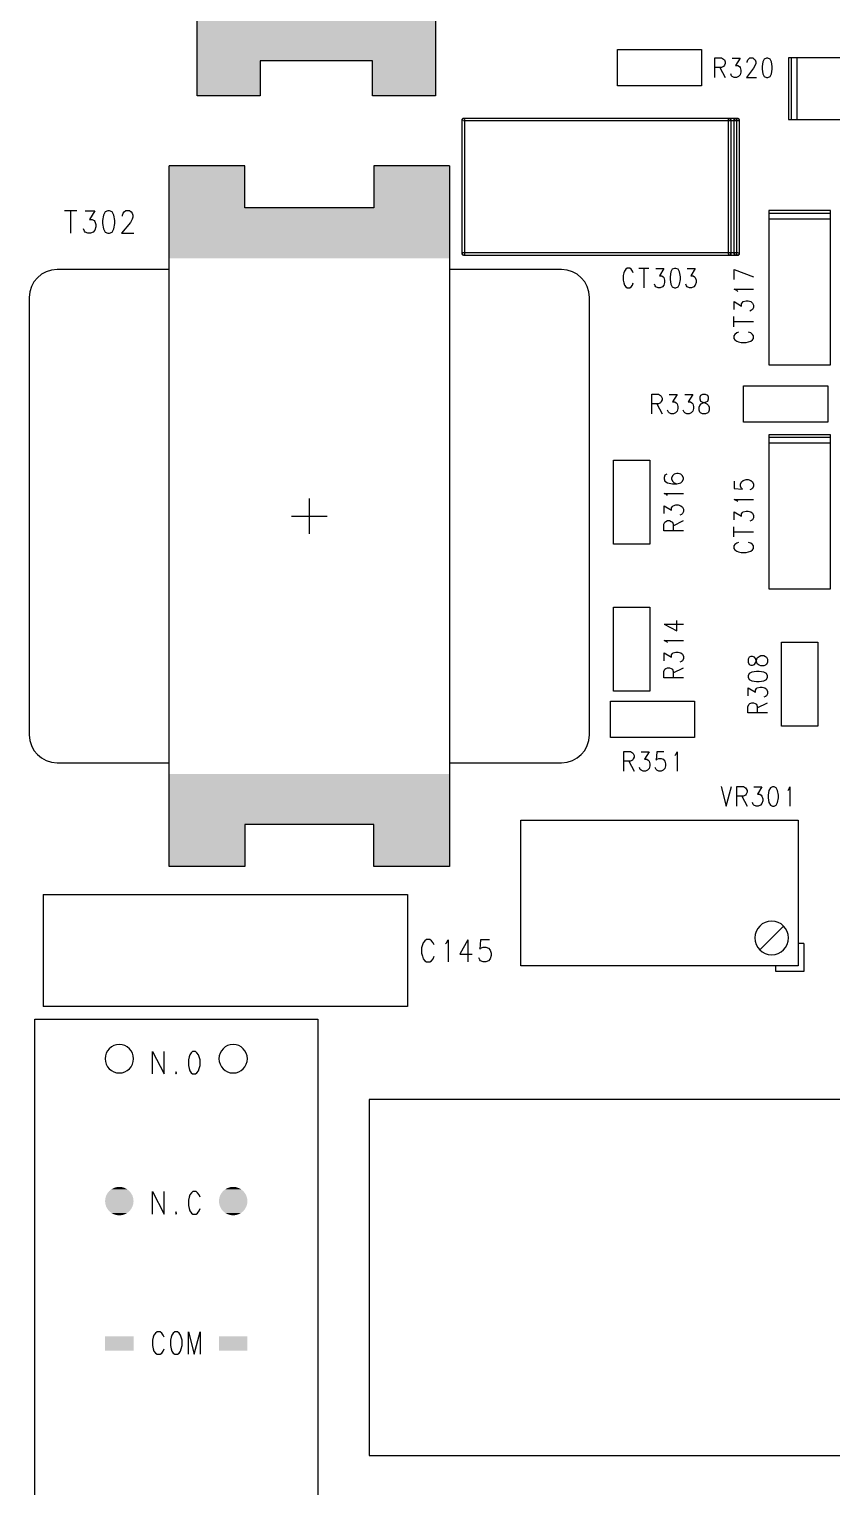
# Model space of a CAD drawing. Extents: x 295 to 953, y 10 to 290.
# Drawn here: x 760 to 807.3, y 107.5 to 193.3 of the extents above; entities that cross this region are included whole.
import ezdxf

# ---------------------------------------------------------------- set-up
doc = ezdxf.new("R2010")
doc.units = 0
doc.header["$LTSCALE"] = 5
doc.header["$MEASUREMENT"] = 0
doc.layers.add('13_C-SILK_GBR', color=7, linetype='CONTINUOUS')

msp = doc.modelspace()

# ---------------------------------------------------------------- linework, layer by layer
at = {"layer": '13_C-SILK_GBR'}
for p, q in [((769.89, 189.363), (769.89, 229.788)), ((783.915, 229.788), (783.915, 189.363)), ((773.603, 191.425), (773.603, 189.363)), ((780.203, 191.425), (773.603, 191.425)), ((780.203, 189.363), (780.203, 191.425)), ((794.64, 192.085), (799.59, 192.085)), ((794.64, 189.94), (794.64, 192.085)), ((799.59, 192.085), (799.59, 189.94)), ((800.379, 190.435), (800.379, 191.59)), ((800.379, 191.59), (800.763, 191.59)), ((800.763, 191.59), (800.889, 191.521)), ((800.889, 191.521), (800.932, 191.468)), ((800.932, 191.468), (800.979, 191.362)), ((801.387, 191.572), (801.856, 191.572)), ((801.856, 191.572), (801.596, 191.135)), ((802.268, 191.362), (802.311, 191.468)), ((802.311, 191.468), (802.352, 191.521)), ((802.352, 191.521), (802.436, 191.59)), ((802.436, 191.59), (802.611, 191.59)), ((802.611, 191.59), (802.695, 191.521)), ((802.695, 191.521), (802.737, 191.468)), ((802.737, 191.468), (802.78, 191.362)), ((803.276, 191.521), (803.192, 191.362)), ((803.41, 191.572), (803.276, 191.521)), ((803.492, 191.572), (803.41, 191.572)), ((803.619, 191.521), (803.492, 191.572)), ((803.704, 191.362), (803.619, 191.521)), ((804.87, 191.59), (804.705, 191.59)), ((804.705, 191.59), (804.705, 187.96)), ((805.2, 191.59), (804.87, 191.59)), ((804.87, 191.59), (804.87, 187.96)), ((805.2, 191.59), (805.2, 187.96)), ((813.78, 191.59), (805.2, 191.59)), ((800.763, 191.031), (800.379, 191.031)), ((800.672, 191.031), (800.979, 190.435)), ((800.889, 191.082), (800.763, 191.031)), ((800.932, 191.153), (800.889, 191.082)), ((800.979, 191.257), (800.932, 191.153)), ((800.979, 191.362), (800.979, 191.257)), ((801.344, 190.541), (801.303, 190.645)), ((801.387, 190.488), (801.344, 190.541)), ((801.596, 191.135), (801.728, 191.135)), ((801.728, 191.135), (801.813, 191.082)), ((801.856, 190.592), (801.771, 190.488)), ((801.813, 191.082), (801.856, 191.031)), ((801.856, 191.031), (801.903, 190.872)), ((801.903, 190.75), (801.856, 190.592)), ((801.903, 190.872), (801.903, 190.75)), ((802.652, 190.978), (802.227, 190.435)), ((802.268, 191.31), (802.268, 191.362)), ((802.737, 191.153), (802.652, 190.978)), ((802.78, 191.257), (802.737, 191.153)), ((802.78, 191.362), (802.78, 191.257)), ((803.192, 191.362), (803.151, 191.082)), ((803.151, 191.082), (803.151, 190.925)), ((803.151, 190.925), (803.192, 190.645)), ((803.192, 190.645), (803.276, 190.488)), ((803.619, 190.488), (803.704, 190.645)), ((803.751, 191.082), (803.704, 191.362)), ((803.704, 190.645), (803.751, 190.925)), ((803.751, 190.925), (803.751, 191.082)), ((799.59, 189.94), (794.64, 189.94)), ((801.512, 190.435), (801.387, 190.488)), ((801.644, 190.435), (801.512, 190.435)), ((801.771, 190.488), (801.644, 190.435)), ((802.227, 190.435), (802.827, 190.435)), ((803.276, 190.488), (803.41, 190.435)), ((803.41, 190.435), (803.492, 190.435)), ((803.492, 190.435), (803.619, 190.488)), ((773.603, 189.363), (769.89, 189.363)), ((783.915, 189.363), (780.203, 189.363)), ((785.499, 187.986), (785.539, 188.026)), ((785.539, 188.026), (785.499, 187.986)), ((785.499, 187.96), (785.499, 187.986)), ((785.499, 187.986), (785.499, 187.934)), ((785.499, 180.04), (785.499, 187.96)), ((785.539, 188.026), (785.591, 188.026)), ((785.565, 188.026), (785.539, 188.026)), ((801.24, 188.026), (785.565, 188.026)), ((785.591, 188.026), (785.631, 187.986)), ((785.631, 187.96), (785.631, 180.04)), ((801.214, 188.026), (801.174, 187.986)), ((801.174, 187.986), (801.214, 188.026)), ((801.174, 187.986), (801.174, 187.934)), ((801.174, 187.96), (801.174, 187.986)), ((801.174, 180.04), (801.174, 187.96)), ((801.24, 188.026), (801.214, 188.026)), ((801.214, 188.026), (801.266, 188.026)), ((801.57, 188.026), (801.24, 188.026)), ((801.306, 187.986), (801.266, 188.026)), ((801.266, 188.026), (801.306, 187.986)), ((801.306, 187.934), (801.306, 187.986)), ((801.306, 187.96), (801.306, 180.04)), ((801.544, 188.026), (801.504, 187.986)), ((801.504, 187.986), (801.544, 188.026)), ((801.504, 187.986), (801.504, 187.934)), ((801.504, 187.96), (801.504, 187.986)), ((801.504, 180.04), (801.504, 187.96)), ((801.57, 188.026), (801.544, 188.026)), ((801.544, 188.026), (801.596, 188.026)), ((801.735, 188.026), (801.57, 188.026)), ((801.596, 188.026), (801.636, 187.986)), ((801.636, 187.986), (801.596, 188.026)), ((801.636, 187.934), (801.636, 187.986)), ((801.636, 187.96), (801.636, 180.04)), ((801.669, 187.986), (801.709, 188.026)), ((801.669, 187.96), (801.669, 187.986)), ((801.669, 180.04), (801.669, 187.96)), ((801.709, 188.026), (801.761, 188.026)), ((801.801, 187.986), (801.761, 188.026)), ((801.761, 188.026), (801.801, 187.986)), ((801.801, 187.934), (801.801, 187.986)), ((801.801, 187.96), (801.801, 180.04)), ((804.705, 187.96), (804.87, 187.96)), ((804.87, 187.96), (805.2, 187.96)), ((805.2, 187.96), (813.78, 187.96)), ((785.499, 187.934), (785.539, 187.894)), ((785.565, 187.894), (801.24, 187.894)), ((801.174, 187.934), (801.214, 187.894)), ((801.24, 187.894), (801.57, 187.894)), ((801.24, 187.894), (801.266, 187.894)), ((801.266, 187.894), (801.306, 187.934)), ((801.504, 187.934), (801.544, 187.894)), ((801.57, 187.894), (801.735, 187.894)), ((801.57, 187.894), (801.596, 187.894)), ((801.596, 187.894), (801.636, 187.934)), ((801.735, 187.894), (801.761, 187.894)), ((801.761, 187.894), (801.801, 187.934)), ((768.24, 143.988), (768.24, 185.238)), ((772.695, 185.238), (768.24, 185.238)), ((772.695, 182.763), (772.695, 185.238)), ((784.74, 185.238), (780.285, 185.238)), ((780.285, 185.238), (780.285, 182.763)), ((784.74, 185.238), (784.74, 143.988)), ((762.067, 182.598), (762.797, 182.598)), ((762.432, 182.598), (762.432, 181.278)), ((763.292, 182.578), (763.861, 182.578)), ((763.861, 182.578), (763.547, 182.078)), ((763.547, 182.078), (763.708, 182.078)), ((763.708, 182.078), (763.81, 182.017)), ((763.81, 182.017), (763.861, 181.957)), ((763.861, 181.957), (763.919, 181.777)), ((764.363, 182.337), (764.311, 182.017)), ((764.311, 182.017), (764.311, 181.837)), ((764.465, 182.518), (764.363, 182.337)), ((764.625, 182.578), (764.465, 182.518)), ((764.727, 182.578), (764.625, 182.578)), ((764.881, 182.518), (764.727, 182.578)), ((764.983, 182.337), (764.881, 182.518)), ((765.041, 182.017), (764.983, 182.337)), ((765.041, 181.837), (765.041, 182.017)), ((765.485, 182.337), (765.536, 182.457)), ((765.485, 182.277), (765.485, 182.337)), ((765.536, 182.457), (765.587, 182.518)), ((765.587, 182.518), (765.689, 182.598)), ((765.689, 182.598), (765.9, 182.598)), ((765.9, 182.598), (766.003, 182.518)), ((766.054, 182.098), (765.952, 181.898)), ((766.003, 182.518), (766.054, 182.457)), ((766.054, 182.457), (766.105, 182.337)), ((766.105, 182.218), (766.054, 182.098)), ((766.105, 182.337), (766.105, 182.218)), ((780.285, 182.763), (772.695, 182.763)), ((807.18, 182.598), (803.55, 182.598)), ((803.55, 182.598), (803.55, 182.433)), ((807.18, 182.433), (803.55, 182.433)), ((803.55, 182.433), (803.55, 182.103)), ((807.18, 182.103), (803.55, 182.103)), ((803.55, 182.103), (803.55, 173.523)), ((807.18, 182.433), (807.18, 182.598)), ((807.18, 182.103), (807.18, 182.433)), ((807.18, 173.523), (807.18, 182.103)), ((763.241, 181.398), (763.189, 181.517)), ((763.292, 181.337), (763.241, 181.398)), ((763.445, 181.278), (763.292, 181.337)), ((763.605, 181.278), (763.445, 181.278)), ((763.759, 181.337), (763.605, 181.278)), ((763.861, 181.457), (763.759, 181.337)), ((763.919, 181.637), (763.861, 181.457)), ((763.919, 181.777), (763.919, 181.637)), ((764.311, 181.837), (764.363, 181.517)), ((764.363, 181.517), (764.465, 181.337)), ((764.465, 181.337), (764.625, 181.278)), ((764.625, 181.278), (764.727, 181.278)), ((764.727, 181.278), (764.881, 181.337)), ((764.881, 181.337), (764.983, 181.517)), ((764.983, 181.517), (765.041, 181.837)), ((765.952, 181.898), (765.433, 181.278)), ((765.433, 181.278), (766.163, 181.278)), ((785.539, 180.106), (785.499, 180.066)), ((785.499, 180.066), (785.499, 180.014)), ((785.499, 180.014), (785.539, 179.974)), ((785.539, 179.974), (785.499, 180.014)), ((785.565, 180.106), (785.539, 180.106)), ((785.591, 179.974), (785.539, 179.974)), ((801.24, 180.106), (785.565, 180.106)), ((785.565, 179.974), (801.24, 179.974)), ((785.631, 180.014), (785.591, 179.974)), ((785.631, 180.04), (785.631, 180.014)), ((801.214, 180.106), (801.174, 180.066)), ((801.174, 180.066), (801.174, 180.014)), ((801.174, 180.014), (801.214, 179.974)), ((801.214, 179.974), (801.174, 180.014)), ((801.24, 180.106), (801.214, 180.106)), ((801.266, 179.974), (801.214, 179.974)), ((801.57, 180.106), (801.24, 180.106)), ((801.24, 179.974), (801.57, 179.974)), ((801.24, 179.974), (801.266, 179.974)), ((801.306, 180.066), (801.266, 180.106)), ((801.266, 179.974), (801.306, 180.014)), ((801.306, 180.014), (801.266, 179.974)), ((801.306, 180.014), (801.306, 180.066)), ((801.306, 180.04), (801.306, 180.014)), ((801.544, 180.106), (801.504, 180.066)), ((801.504, 180.066), (801.504, 180.014)), ((801.504, 180.014), (801.544, 179.974)), ((801.544, 179.974), (801.504, 180.014)), ((801.57, 180.106), (801.544, 180.106)), ((801.596, 179.974), (801.544, 179.974)), ((801.735, 180.106), (801.57, 180.106)), ((801.57, 179.974), (801.735, 179.974)), ((801.57, 179.974), (801.596, 179.974)), ((801.636, 180.066), (801.596, 180.106)), ((801.596, 179.974), (801.636, 180.014)), ((801.636, 180.014), (801.596, 179.974)), ((801.636, 180.014), (801.636, 180.066)), ((801.636, 180.04), (801.636, 180.014)), ((801.709, 179.974), (801.669, 180.014)), ((801.761, 179.974), (801.709, 179.974)), ((801.735, 179.974), (801.761, 179.974)), ((801.801, 180.066), (801.761, 180.106)), ((801.801, 180.014), (801.761, 179.974)), ((801.761, 179.974), (801.801, 180.014)), ((801.801, 180.014), (801.801, 180.066)), ((801.801, 180.04), (801.801, 180.014)), ((768.24, 179.133), (761.64, 179.133)), ((791.34, 179.133), (784.74, 179.133)), ((795.003, 178.935), (794.967, 178.778)), ((794.967, 178.778), (794.967, 178.497)), ((794.967, 178.497), (795.003, 178.341)), ((795.044, 179.04), (795.003, 178.935)), ((795.124, 179.146), (795.044, 179.04)), ((795.201, 179.215), (795.124, 179.146)), ((795.363, 179.215), (795.201, 179.215)), ((795.442, 179.146), (795.363, 179.215)), ((795.526, 179.04), (795.442, 179.146)), ((795.567, 178.935), (795.526, 179.04)), ((795.891, 179.215), (796.491, 179.215)), ((796.191, 179.215), (796.191, 178.06)), ((796.899, 179.197), (797.368, 179.197)), ((797.368, 179.197), (797.108, 178.76)), ((797.108, 178.76), (797.24, 178.76)), ((797.24, 178.76), (797.325, 178.707)), ((797.325, 178.707), (797.368, 178.656)), ((797.368, 178.656), (797.415, 178.497)), ((797.415, 178.497), (797.415, 178.375)), ((797.78, 178.987), (797.739, 178.707)), ((797.739, 178.707), (797.739, 178.55)), ((797.739, 178.55), (797.78, 178.27)), ((797.864, 179.146), (797.78, 178.987)), ((797.998, 179.197), (797.864, 179.146)), ((798.08, 179.197), (797.998, 179.197)), ((798.207, 179.146), (798.08, 179.197)), ((798.292, 178.987), (798.207, 179.146)), ((798.339, 178.707), (798.292, 178.987)), ((798.292, 178.27), (798.339, 178.55)), ((798.339, 178.55), (798.339, 178.707)), ((798.747, 179.197), (799.216, 179.197)), ((799.216, 179.197), (798.956, 178.76)), ((798.956, 178.76), (799.088, 178.76)), ((799.088, 178.76), (799.173, 178.707)), ((799.173, 178.707), (799.216, 178.656)), ((799.216, 178.656), (799.263, 178.497)), ((799.263, 178.497), (799.263, 178.375)), ((801.506, 178.535), (801.506, 179.136)), ((801.506, 179.136), (802.643, 178.704)), ((795.003, 178.341), (795.044, 178.217)), ((795.044, 178.217), (795.124, 178.113)), ((795.124, 178.113), (795.201, 178.06)), ((795.201, 178.06), (795.363, 178.06)), ((795.363, 178.06), (795.442, 178.113)), ((795.442, 178.113), (795.526, 178.217)), ((795.526, 178.217), (795.567, 178.341)), ((796.856, 178.166), (796.815, 178.27)), ((796.899, 178.113), (796.856, 178.166)), ((797.024, 178.06), (796.899, 178.113)), ((797.156, 178.06), (797.024, 178.06)), ((797.283, 178.113), (797.156, 178.06)), ((797.368, 178.217), (797.283, 178.113)), ((797.415, 178.375), (797.368, 178.217)), ((797.78, 178.27), (797.864, 178.113)), ((797.864, 178.113), (797.998, 178.06)), ((797.998, 178.06), (798.08, 178.06)), ((798.08, 178.06), (798.207, 178.113)), ((798.207, 178.113), (798.292, 178.27)), ((798.704, 178.166), (798.663, 178.27)), ((798.747, 178.113), (798.704, 178.166)), ((798.872, 178.06), (798.747, 178.113)), ((799.004, 178.06), (798.872, 178.06)), ((799.131, 178.113), (799.004, 178.06)), ((799.216, 178.217), (799.131, 178.113)), ((799.263, 178.375), (799.216, 178.217)), ((801.662, 177.893), (801.506, 177.966)), ((801.506, 177.966), (802.643, 177.966)), ((801.715, 177.846), (801.662, 177.893)), ((759.99, 177.483), (759.99, 151.742)), ((792.99, 151.742), (792.99, 177.483)), ((801.506, 176.771), (801.506, 177.24)), ((801.506, 177.24), (801.943, 176.981)), ((801.943, 177.113), (801.996, 177.197)), ((801.943, 176.981), (801.943, 177.113)), ((801.996, 177.197), (802.047, 177.24)), ((802.047, 177.24), (802.205, 177.288)), ((802.205, 177.288), (802.327, 177.288)), ((802.327, 177.288), (802.486, 177.24)), ((802.486, 177.24), (802.59, 177.156)), ((802.59, 177.156), (802.643, 177.029)), ((802.643, 176.897), (802.59, 176.771)), ((802.643, 177.029), (802.643, 176.897)), ((801.488, 175.763), (801.488, 176.364)), ((801.488, 176.064), (802.643, 176.064)), ((802.537, 176.728), (802.433, 176.687)), ((802.59, 176.771), (802.537, 176.728)), ((801.557, 175.314), (801.488, 175.235)), ((801.488, 175.235), (801.488, 175.074)), ((801.488, 175.074), (801.557, 174.996)), ((801.662, 175.399), (801.557, 175.314)), ((801.768, 175.44), (801.662, 175.399)), ((802.486, 175.399), (802.362, 175.44)), ((802.59, 175.314), (802.486, 175.399)), ((802.643, 175.235), (802.59, 175.314)), ((802.59, 174.996), (802.643, 175.074)), ((802.643, 175.074), (802.643, 175.235)), ((801.557, 174.996), (801.662, 174.917)), ((801.662, 174.917), (801.768, 174.876)), ((801.768, 174.876), (801.925, 174.839)), ((801.925, 174.839), (802.205, 174.839)), ((802.205, 174.839), (802.362, 174.876)), ((802.362, 174.876), (802.486, 174.917)), ((802.486, 174.917), (802.59, 174.996)), ((803.55, 173.523), (807.18, 173.523)), ((796.666, 170.635), (796.666, 171.79)), ((796.666, 171.79), (797.051, 171.79)), ((797.051, 171.79), (797.176, 171.721)), ((797.176, 171.721), (797.219, 171.668)), ((797.219, 171.668), (797.267, 171.562)), ((797.674, 171.772), (798.143, 171.772)), ((798.143, 171.772), (797.884, 171.335)), ((798.598, 171.772), (799.067, 171.772)), ((799.067, 171.772), (798.808, 171.335)), ((799.522, 171.721), (799.48, 171.615)), ((799.648, 171.772), (799.522, 171.721)), ((799.823, 171.772), (799.648, 171.772)), ((799.948, 171.721), (799.823, 171.772)), ((799.991, 171.615), (799.948, 171.721)), ((802.065, 170.14), (802.065, 172.285)), ((802.065, 172.285), (807.015, 172.285)), ((807.015, 172.285), (807.015, 170.14)), ((797.051, 171.231), (796.666, 171.231)), ((796.96, 171.231), (797.267, 170.635)), ((797.176, 171.282), (797.051, 171.231)), ((797.219, 171.353), (797.176, 171.282)), ((797.267, 171.457), (797.219, 171.353)), ((797.267, 171.562), (797.267, 171.457)), ((797.632, 170.741), (797.59, 170.845)), ((797.884, 171.335), (798.016, 171.335)), ((798.016, 171.335), (798.1, 171.282)), ((798.143, 170.792), (798.059, 170.688)), ((798.1, 171.282), (798.143, 171.231)), ((798.143, 171.231), (798.191, 171.072)), ((798.191, 170.95), (798.143, 170.792)), ((798.191, 171.072), (798.191, 170.95)), ((798.556, 170.741), (798.514, 170.845)), ((798.808, 171.335), (798.94, 171.335)), ((798.94, 171.335), (799.024, 171.282)), ((799.067, 170.792), (798.983, 170.688)), ((799.024, 171.282), (799.067, 171.231)), ((799.067, 171.231), (799.115, 171.072)), ((799.115, 170.95), (799.067, 170.792)), ((799.115, 171.072), (799.115, 170.95)), ((799.438, 171.019), (799.48, 171.125)), ((799.438, 170.845), (799.438, 171.019)), ((799.48, 170.741), (799.438, 170.845)), ((799.48, 171.615), (799.48, 171.51)), ((799.48, 171.51), (799.522, 171.387)), ((799.48, 171.125), (799.564, 171.231)), ((799.522, 171.387), (799.607, 171.335)), ((799.564, 171.231), (799.691, 171.282)), ((799.607, 171.335), (799.78, 171.282)), ((799.691, 171.282), (799.864, 171.335)), ((799.78, 171.282), (799.907, 171.231)), ((799.864, 171.335), (799.948, 171.387)), ((799.907, 171.231), (799.991, 171.125)), ((799.948, 171.387), (799.991, 171.51)), ((799.991, 171.51), (799.991, 171.615)), ((799.991, 171.125), (800.039, 171.019)), ((800.039, 170.845), (799.991, 170.741)), ((800.039, 171.019), (800.039, 170.845)), ((797.674, 170.688), (797.632, 170.741)), ((797.8, 170.635), (797.674, 170.688)), ((797.932, 170.635), (797.8, 170.635)), ((798.059, 170.688), (797.932, 170.635)), ((798.598, 170.688), (798.556, 170.741)), ((798.724, 170.635), (798.598, 170.688)), ((798.856, 170.635), (798.724, 170.635)), ((798.983, 170.688), (798.856, 170.635)), ((799.522, 170.688), (799.48, 170.741)), ((799.648, 170.635), (799.522, 170.688)), ((799.823, 170.635), (799.648, 170.635)), ((799.948, 170.688), (799.823, 170.635)), ((799.991, 170.741), (799.948, 170.688)), ((807.015, 170.14), (802.065, 170.14)), ((807.18, 169.398), (803.55, 169.398)), ((803.55, 169.398), (803.55, 169.233)), ((807.18, 169.233), (803.55, 169.233)), ((803.55, 169.233), (803.55, 168.903)), ((807.18, 169.233), (807.18, 169.398)), ((807.18, 168.903), (807.18, 169.233)), ((807.18, 168.903), (803.55, 168.903)), ((803.55, 168.903), (803.55, 160.323)), ((807.18, 160.323), (807.18, 168.903)), ((794.393, 162.963), (794.393, 167.913)), ((794.393, 167.913), (796.538, 167.913)), ((796.538, 167.913), (796.538, 162.963)), ((797.432, 167.028), (797.381, 166.89)), ((797.381, 166.89), (797.381, 166.799)), ((797.381, 166.799), (797.432, 166.662)), ((797.537, 167.076), (797.432, 167.028)), ((797.432, 166.662), (797.59, 166.564)), ((797.59, 166.564), (797.871, 166.523)), ((797.871, 166.98), (797.818, 166.842)), ((797.818, 166.842), (797.818, 166.799)), ((797.818, 166.799), (797.871, 166.662)), ((797.975, 167.076), (797.871, 166.98)), ((797.871, 166.662), (797.975, 166.564)), ((797.871, 166.523), (798.133, 166.523)), ((798.133, 167.124), (797.975, 167.076)), ((797.975, 166.564), (798.133, 166.523)), ((798.202, 167.124), (798.133, 167.124)), ((798.133, 166.523), (798.361, 166.564)), ((798.361, 167.076), (798.202, 167.124)), ((798.465, 166.98), (798.361, 167.076)), ((798.361, 166.564), (798.465, 166.662)), ((798.518, 166.842), (798.465, 166.98)), ((798.465, 166.662), (798.518, 166.799)), ((798.518, 166.799), (798.518, 166.842)), ((801.506, 166.67), (801.506, 166.244)), ((801.89, 166.497), (801.943, 166.629)), ((801.89, 166.37), (801.89, 166.497)), ((801.943, 166.629), (802.047, 166.713)), ((802.047, 166.713), (802.205, 166.761)), ((802.205, 166.761), (802.327, 166.761)), ((802.327, 166.761), (802.486, 166.713)), ((802.486, 166.713), (802.59, 166.629)), ((802.59, 166.629), (802.643, 166.497)), ((802.643, 166.497), (802.643, 166.37)), ((776.49, 165.66), (776.49, 163.565)), ((797.537, 165.881), (797.381, 165.954)), ((797.381, 165.954), (798.518, 165.954)), ((797.59, 165.834), (797.537, 165.881)), ((801.506, 166.244), (801.996, 166.201)), ((801.943, 166.244), (801.89, 166.37)), ((801.996, 166.201), (801.943, 166.244)), ((802.537, 166.201), (802.433, 166.16)), ((802.59, 166.244), (802.537, 166.201)), ((802.643, 166.37), (802.59, 166.244)), ((797.381, 164.759), (797.381, 165.228)), ((797.381, 165.228), (797.818, 164.969)), ((797.818, 165.101), (797.871, 165.185)), ((797.818, 164.969), (797.818, 165.101)), ((797.871, 165.185), (797.922, 165.228)), ((797.922, 165.228), (798.08, 165.276)), ((798.08, 165.276), (798.202, 165.276)), ((798.202, 165.276), (798.361, 165.228)), ((798.361, 165.228), (798.465, 165.144)), ((798.465, 165.144), (798.518, 165.017)), ((798.518, 164.885), (798.465, 164.759)), ((798.518, 165.017), (798.518, 164.885)), ((801.662, 165.518), (801.506, 165.591)), ((801.506, 165.591), (802.643, 165.591)), ((801.506, 164.396), (801.506, 164.865)), ((801.506, 164.865), (801.943, 164.606)), ((801.715, 165.471), (801.662, 165.518)), ((801.943, 164.738), (801.996, 164.822)), ((801.996, 164.822), (802.047, 164.865)), ((802.047, 164.865), (802.205, 164.913)), ((802.205, 164.913), (802.327, 164.913)), ((802.327, 164.913), (802.486, 164.865)), ((802.486, 164.865), (802.59, 164.781)), ((802.59, 164.781), (802.643, 164.654)), ((775.442, 164.613), (777.538, 164.613)), ((797.363, 164.136), (797.432, 164.261)), ((797.363, 163.751), (797.363, 164.136)), ((797.432, 164.261), (797.485, 164.304)), ((797.485, 164.304), (797.59, 164.352)), ((797.59, 164.352), (797.696, 164.352)), ((797.696, 164.352), (797.8, 164.304)), ((797.8, 164.304), (797.871, 164.261)), ((797.871, 164.261), (797.922, 164.136)), ((797.922, 164.045), (798.518, 164.352)), ((797.922, 164.136), (797.922, 163.751)), ((798.412, 164.716), (798.308, 164.675)), ((798.465, 164.759), (798.412, 164.716)), ((801.488, 163.388), (801.488, 163.989)), ((801.943, 164.606), (801.943, 164.738)), ((802.537, 164.353), (802.433, 164.312)), ((802.59, 164.396), (802.537, 164.353)), ((802.643, 164.522), (802.59, 164.396)), ((802.643, 164.654), (802.643, 164.522)), ((798.518, 163.751), (797.363, 163.751)), ((801.488, 163.689), (802.643, 163.689)), ((801.768, 163.065), (801.662, 163.024)), ((802.486, 163.024), (802.362, 163.065)), ((796.538, 162.963), (794.393, 162.963)), ((801.557, 162.939), (801.488, 162.86)), ((801.488, 162.86), (801.488, 162.699)), ((801.488, 162.699), (801.557, 162.621)), ((801.662, 163.024), (801.557, 162.939)), ((801.557, 162.621), (801.662, 162.542)), ((801.662, 162.542), (801.768, 162.501)), ((801.768, 162.501), (801.925, 162.464)), ((801.925, 162.464), (802.205, 162.464)), ((802.205, 162.464), (802.362, 162.501)), ((802.362, 162.501), (802.486, 162.542)), ((802.59, 162.939), (802.486, 163.024)), ((802.486, 162.542), (802.59, 162.621)), ((802.643, 162.86), (802.59, 162.939)), ((802.59, 162.621), (802.643, 162.699)), ((802.643, 162.699), (802.643, 162.86)), ((803.55, 160.323), (807.18, 160.323)), ((794.393, 154.3), (794.393, 159.25)), ((794.393, 159.25), (796.538, 159.25)), ((796.538, 159.25), (796.538, 154.3)), ((797.381, 158.257), (798.133, 157.861)), ((797.381, 158.257), (798.518, 158.257)), ((798.133, 157.861), (798.133, 158.461)), ((797.537, 157.219), (797.381, 157.291)), ((797.381, 157.291), (798.518, 157.291)), ((797.59, 157.171), (797.537, 157.219)), ((804.293, 152.238), (804.293, 157.188)), ((804.293, 157.188), (806.438, 157.188)), ((806.438, 157.188), (806.438, 152.238)), ((797.381, 156.097), (797.381, 156.565)), ((797.381, 156.565), (797.818, 156.306)), ((797.818, 156.438), (797.871, 156.523)), ((797.818, 156.306), (797.818, 156.438)), ((797.871, 156.523), (797.922, 156.565)), ((797.922, 156.565), (798.08, 156.613)), ((798.08, 156.613), (798.202, 156.613)), ((798.202, 156.613), (798.361, 156.565)), ((798.361, 156.565), (798.465, 156.481)), ((798.465, 156.481), (798.518, 156.354)), ((798.518, 156.222), (798.465, 156.097)), ((798.518, 156.354), (798.518, 156.222)), ((802.382, 156.308), (802.331, 156.183)), ((802.487, 156.351), (802.382, 156.308)), ((802.593, 156.351), (802.487, 156.351)), ((802.715, 156.308), (802.593, 156.351)), ((802.768, 156.224), (802.715, 156.308)), ((802.821, 156.051), (802.768, 156.224)), ((802.821, 156.14), (802.872, 156.267)), ((802.872, 156.267), (802.978, 156.351)), ((802.978, 156.351), (803.083, 156.399)), ((803.083, 156.399), (803.258, 156.399)), ((803.258, 156.399), (803.362, 156.351)), ((803.362, 156.351), (803.415, 156.308)), ((803.415, 156.308), (803.468, 156.183)), ((797.363, 155.473), (797.432, 155.599)), ((797.363, 155.089), (797.363, 155.473)), ((797.432, 155.599), (797.485, 155.641)), ((797.485, 155.641), (797.59, 155.689)), ((797.59, 155.689), (797.696, 155.689)), ((797.696, 155.689), (797.8, 155.641)), ((797.8, 155.641), (797.871, 155.599)), ((797.871, 155.599), (797.922, 155.473)), ((797.922, 155.382), (798.518, 155.689)), ((797.922, 155.473), (797.922, 155.089)), ((798.412, 156.054), (798.308, 156.013)), ((798.465, 156.097), (798.412, 156.054)), ((802.331, 156.183), (802.331, 156.008)), ((802.331, 156.008), (802.382, 155.882)), ((802.382, 155.343), (802.331, 155.216)), ((802.382, 155.882), (802.487, 155.839)), ((802.54, 155.427), (802.382, 155.343)), ((802.487, 155.839), (802.593, 155.839)), ((802.821, 155.475), (802.54, 155.427)), ((802.593, 155.839), (802.715, 155.882)), ((802.715, 155.882), (802.768, 155.967)), ((802.768, 155.967), (802.821, 156.14)), ((802.872, 155.924), (802.821, 156.051)), ((802.978, 155.475), (802.821, 155.475)), ((802.978, 155.839), (802.872, 155.924)), ((803.083, 155.798), (802.978, 155.839)), ((803.258, 155.427), (802.978, 155.475)), ((803.258, 155.798), (803.083, 155.798)), ((803.362, 155.839), (803.258, 155.798)), ((803.415, 155.343), (803.258, 155.427)), ((803.415, 155.882), (803.362, 155.839)), ((803.468, 156.008), (803.415, 155.882)), ((803.468, 155.216), (803.415, 155.343)), ((803.468, 156.183), (803.468, 156.008)), ((798.518, 155.089), (797.363, 155.089)), ((802.331, 155.216), (802.331, 155.133)), ((802.331, 155.133), (802.382, 155)), ((802.331, 154.034), (802.331, 154.503)), ((802.331, 154.503), (802.768, 154.244)), ((802.382, 155), (802.54, 154.915)), ((802.54, 154.915), (802.821, 154.874)), ((802.821, 154.874), (802.978, 154.874)), ((802.821, 154.46), (802.872, 154.503)), ((802.872, 154.503), (803.03, 154.551)), ((802.978, 154.874), (803.258, 154.915)), ((803.03, 154.551), (803.152, 154.551)), ((803.152, 154.551), (803.311, 154.503)), ((803.258, 154.915), (803.415, 155)), ((803.311, 154.503), (803.415, 154.419)), ((803.415, 155), (803.468, 155.133)), ((803.468, 155.133), (803.468, 155.216)), ((794.228, 153.723), (799.178, 153.723)), ((794.228, 151.578), (794.228, 153.723)), ((796.538, 154.3), (794.393, 154.3)), ((799.178, 153.723), (799.178, 151.578)), ((802.435, 153.579), (802.54, 153.627)), ((802.54, 153.627), (802.646, 153.627)), ((802.646, 153.627), (802.75, 153.579)), ((802.768, 154.376), (802.821, 154.46)), ((802.768, 154.244), (802.768, 154.376)), ((802.872, 153.32), (803.468, 153.627)), ((803.362, 153.991), (803.258, 153.95)), ((803.415, 154.034), (803.362, 153.991)), ((803.415, 154.419), (803.468, 154.292)), ((803.468, 154.16), (803.415, 154.034)), ((803.468, 154.292), (803.468, 154.16)), ((802.313, 153.411), (802.382, 153.536)), ((802.313, 153.026), (802.313, 153.411)), ((803.468, 153.026), (802.313, 153.026)), ((802.382, 153.536), (802.435, 153.579)), ((802.75, 153.579), (802.821, 153.536)), ((802.821, 153.536), (802.872, 153.411)), ((802.872, 153.411), (802.872, 153.026)), ((806.438, 152.238), (804.293, 152.238)), ((799.178, 151.578), (794.228, 151.578)), ((795.016, 149.598), (795.016, 150.753)), ((795.016, 150.753), (795.401, 150.753)), ((795.401, 150.193), (795.016, 150.193)), ((795.31, 150.193), (795.617, 149.598)), ((795.401, 150.753), (795.526, 150.683)), ((795.526, 150.244), (795.401, 150.193)), ((795.526, 150.683), (795.569, 150.63)), ((795.569, 150.315), (795.526, 150.244)), ((795.569, 150.63), (795.617, 150.525)), ((795.617, 150.419), (795.569, 150.315)), ((795.617, 150.525), (795.617, 150.419)), ((796.024, 150.734), (796.493, 150.734)), ((796.493, 150.734), (796.234, 150.297)), ((796.234, 150.297), (796.366, 150.297)), ((796.366, 150.297), (796.45, 150.244)), ((796.45, 150.244), (796.493, 150.193)), ((796.493, 150.193), (796.541, 150.035)), ((796.948, 150.734), (796.906, 150.244)), ((796.906, 150.244), (796.948, 150.297)), ((797.374, 150.734), (796.948, 150.734)), ((796.948, 150.297), (797.074, 150.35)), ((797.074, 150.35), (797.201, 150.35)), ((797.201, 150.35), (797.333, 150.297)), ((797.333, 150.297), (797.417, 150.193)), ((797.417, 150.193), (797.465, 150.035)), ((798.023, 150.525), (798.07, 150.578)), ((798.07, 150.578), (798.143, 150.734)), ((798.143, 150.734), (798.143, 149.598)), ((761.64, 150.093), (768.24, 150.093)), ((784.74, 150.093), (791.34, 150.093)), ((795.982, 149.703), (795.94, 149.807)), ((796.024, 149.65), (795.982, 149.703)), ((796.15, 149.598), (796.024, 149.65)), ((796.282, 149.598), (796.15, 149.598)), ((796.409, 149.65), (796.282, 149.598)), ((796.493, 149.754), (796.409, 149.65)), ((796.541, 149.913), (796.493, 149.754)), ((796.541, 150.035), (796.541, 149.913)), ((796.906, 149.703), (796.864, 149.807)), ((796.948, 149.65), (796.906, 149.703)), ((797.074, 149.598), (796.948, 149.65)), ((797.201, 149.598), (797.074, 149.598)), ((797.333, 149.65), (797.201, 149.598)), ((797.417, 149.754), (797.333, 149.65)), ((797.465, 149.913), (797.417, 149.754)), ((797.465, 150.035), (797.465, 149.913)), ((800.742, 148.69), (801.035, 147.535)), ((801.035, 147.535), (801.342, 148.69)), ((801.666, 147.535), (801.666, 148.69)), ((801.666, 148.69), (802.05, 148.69)), ((802.05, 148.69), (802.176, 148.621)), ((802.176, 148.621), (802.219, 148.568)), ((802.219, 148.568), (802.266, 148.462)), ((802.266, 148.462), (802.266, 148.357)), ((802.674, 148.672), (803.143, 148.672)), ((803.143, 148.672), (802.883, 148.235)), ((803.555, 148.462), (803.514, 148.182)), ((803.639, 148.621), (803.555, 148.462)), ((803.773, 148.672), (803.639, 148.621)), ((803.855, 148.672), (803.773, 148.672)), ((803.982, 148.621), (803.855, 148.672)), ((804.067, 148.462), (803.982, 148.621)), ((804.114, 148.182), (804.067, 148.462)), ((804.672, 148.462), (804.72, 148.515)), ((804.72, 148.515), (804.793, 148.672)), ((804.793, 148.672), (804.793, 147.535)), ((802.05, 148.131), (801.666, 148.131)), ((801.959, 148.131), (802.266, 147.535)), ((802.176, 148.182), (802.05, 148.131)), ((802.219, 148.253), (802.176, 148.182)), ((802.266, 148.357), (802.219, 148.253)), ((802.631, 147.641), (802.59, 147.745)), ((802.674, 147.588), (802.631, 147.641)), ((802.883, 148.235), (803.015, 148.235)), ((803.015, 148.235), (803.1, 148.182)), ((803.143, 147.692), (803.058, 147.588)), ((803.1, 148.182), (803.143, 148.131)), ((803.143, 148.131), (803.19, 147.972)), ((803.19, 147.85), (803.143, 147.692)), ((803.19, 147.972), (803.19, 147.85)), ((803.514, 148.182), (803.514, 148.025)), ((803.514, 148.025), (803.555, 147.745)), ((803.555, 147.745), (803.639, 147.588)), ((803.982, 147.588), (804.067, 147.745)), ((804.067, 147.745), (804.114, 148.025)), ((804.114, 148.025), (804.114, 148.182)), ((802.799, 147.535), (802.674, 147.588)), ((802.931, 147.535), (802.799, 147.535)), ((803.058, 147.588), (802.931, 147.535)), ((803.639, 147.588), (803.773, 147.535)), ((803.773, 147.535), (803.855, 147.535)), ((803.855, 147.535), (803.982, 147.588)), ((780.285, 146.463), (772.695, 146.463)), ((772.695, 146.463), (772.695, 143.988)), ((780.285, 143.988), (780.285, 146.463)), ((788.948, 146.71), (805.283, 146.71)), ((788.948, 138.13), (788.948, 146.71)), ((805.283, 146.71), (805.283, 138.13)), ((772.695, 143.988), (768.24, 143.988)), ((784.74, 143.988), (780.285, 143.988)), ((760.815, 142.338), (760.815, 135.738)), ((760.815, 142.338), (782.265, 142.338)), ((782.265, 142.338), (782.265, 135.738)), ((804.375, 140.44), (803.055, 139.12)), ((783.149, 139.377), (783.105, 139.198)), ((783.105, 139.198), (783.105, 138.877)), ((783.199, 139.498), (783.149, 139.377)), ((783.295, 139.618), (783.199, 139.498)), ((783.389, 139.698), (783.295, 139.618)), ((783.587, 139.698), (783.389, 139.698)), ((783.681, 139.618), (783.587, 139.698)), ((783.783, 139.498), (783.681, 139.618)), ((783.834, 139.377), (783.783, 139.498)), ((784.511, 139.437), (784.57, 139.498)), ((784.57, 139.498), (784.658, 139.678)), ((784.658, 139.678), (784.658, 138.378)), ((785.831, 139.678), (785.349, 138.818)), ((785.831, 139.678), (785.831, 138.378)), ((786.573, 139.678), (786.522, 139.117)), ((786.522, 139.117), (786.573, 139.178)), ((787.091, 139.678), (786.573, 139.678)), ((786.573, 139.178), (786.727, 139.237)), ((786.727, 139.237), (786.88, 139.237)), ((786.88, 139.237), (787.04, 139.178)), ((787.04, 139.178), (787.142, 139.057)), ((787.142, 139.057), (787.2, 138.877)), ((805.613, 139.45), (805.283, 139.45)), ((805.613, 139.45), (805.613, 137.8)), ((783.105, 138.877), (783.149, 138.698)), ((783.149, 138.698), (783.199, 138.557)), ((783.199, 138.557), (783.295, 138.437)), ((783.295, 138.437), (783.389, 138.378)), ((783.389, 138.378), (783.587, 138.378)), ((783.587, 138.378), (783.681, 138.437)), ((783.681, 138.437), (783.783, 138.557)), ((783.783, 138.557), (783.834, 138.698)), ((785.349, 138.818), (786.078, 138.818)), ((786.522, 138.498), (786.471, 138.617)), ((786.573, 138.437), (786.522, 138.498)), ((786.727, 138.378), (786.573, 138.437)), ((786.88, 138.378), (786.727, 138.378)), ((787.04, 138.437), (786.88, 138.378)), ((787.142, 138.557), (787.04, 138.437)), ((787.2, 138.737), (787.142, 138.557)), ((787.2, 138.877), (787.2, 138.737)), ((805.283, 138.13), (788.948, 138.13)), ((803.963, 137.8), (803.963, 138.13)), ((805.613, 137.8), (803.963, 137.8)), ((782.265, 135.738), (760.815, 135.738)), ((760.32, 101.005), (760.32, 134.995)), ((760.32, 134.995), (776.985, 134.995)), ((776.985, 134.995), (776.985, 101.005)), ((767.253, 131.778), (767.253, 133.098)), ((767.253, 133.098), (767.94, 131.778)), ((767.94, 131.778), (767.94, 133.098)), ((769.537, 133.018), (769.448, 132.898)), ((769.619, 133.098), (769.537, 133.018)), ((769.791, 133.098), (769.619, 133.098)), ((769.874, 133.018), (769.791, 133.098)), ((769.963, 132.898), (769.874, 133.018)), ((769.407, 132.777), (769.365, 132.598)), ((769.365, 132.598), (769.365, 132.277)), ((769.365, 132.277), (769.407, 132.098)), ((769.448, 132.898), (769.407, 132.777)), ((770.004, 132.777), (769.963, 132.898)), ((770.052, 132.598), (770.004, 132.777)), ((770.004, 132.098), (770.052, 132.277)), ((770.052, 132.277), (770.052, 132.598)), ((768.646, 131.898), (768.618, 131.837)), ((768.618, 131.837), (768.646, 131.778)), ((768.672, 131.837), (768.646, 131.898)), ((768.646, 131.778), (768.672, 131.837)), ((769.407, 132.098), (769.448, 131.957)), ((769.448, 131.957), (769.537, 131.837)), ((769.537, 131.837), (769.619, 131.778)), ((769.619, 131.778), (769.791, 131.778)), ((769.791, 131.778), (769.874, 131.837)), ((769.874, 131.837), (769.963, 131.957)), ((769.963, 131.957), (770.004, 132.098)), ((838.688, 130.263), (780.014, 130.263)), ((780.014, 130.263), (780.014, 109.308)), ((767.253, 123.528), (767.253, 124.848)), ((767.253, 124.848), (767.94, 123.528)), ((767.94, 123.528), (767.94, 124.848)), ((769.407, 124.527), (769.365, 124.348)), ((769.454, 124.648), (769.407, 124.527)), ((769.544, 124.768), (769.454, 124.648)), ((769.633, 124.848), (769.544, 124.768)), ((769.819, 124.848), (769.633, 124.848)), ((769.908, 124.768), (769.819, 124.848)), ((770.004, 124.648), (769.908, 124.768)), ((770.052, 124.527), (770.004, 124.648)), ((768.646, 123.648), (768.618, 123.587)), ((768.618, 123.587), (768.646, 123.528)), ((768.672, 123.587), (768.646, 123.648)), ((768.646, 123.528), (768.672, 123.587)), ((769.365, 124.348), (769.365, 124.027)), ((769.365, 124.027), (769.407, 123.848)), ((769.407, 123.848), (769.454, 123.707)), ((769.454, 123.707), (769.544, 123.587)), ((769.544, 123.587), (769.633, 123.528)), ((769.819, 123.528), (769.908, 123.587)), ((769.908, 123.587), (770.004, 123.707)), ((770.004, 123.707), (770.052, 123.848)), ((769.633, 123.528), (769.819, 123.528)), ((767.295, 116.277), (767.253, 116.098)), ((767.253, 116.098), (767.253, 115.777)), ((767.342, 116.398), (767.295, 116.277)), ((767.432, 116.518), (767.342, 116.398)), ((767.521, 116.598), (767.432, 116.518)), ((767.707, 116.598), (767.521, 116.598)), ((767.796, 116.518), (767.707, 116.598)), ((767.892, 116.398), (767.796, 116.518)), ((767.94, 116.277), (767.892, 116.398)), ((768.351, 116.277), (768.309, 116.098)), ((768.309, 116.098), (768.309, 115.777)), ((768.392, 116.398), (768.351, 116.277)), ((768.481, 116.518), (768.392, 116.398)), ((768.563, 116.598), (768.481, 116.518)), ((768.735, 116.598), (768.563, 116.598)), ((768.818, 116.518), (768.735, 116.598)), ((768.907, 116.398), (768.818, 116.518)), ((768.948, 116.277), (768.907, 116.398)), ((768.996, 116.098), (768.948, 116.277)), ((768.996, 115.777), (768.996, 116.098)), ((769.365, 115.278), (769.365, 116.598)), ((769.365, 116.598), (769.709, 115.278)), ((769.709, 115.278), (770.052, 116.598)), ((770.052, 116.598), (770.052, 115.278)), ((767.253, 115.777), (767.295, 115.598)), ((767.295, 115.598), (767.342, 115.457)), ((767.342, 115.457), (767.432, 115.337)), ((767.432, 115.337), (767.521, 115.278)), ((767.521, 115.278), (767.707, 115.278)), ((767.707, 115.278), (767.796, 115.337)), ((767.796, 115.337), (767.892, 115.457)), ((767.892, 115.457), (767.94, 115.598)), ((768.309, 115.777), (768.351, 115.598)), ((768.351, 115.598), (768.392, 115.457)), ((768.392, 115.457), (768.481, 115.337)), ((768.481, 115.337), (768.563, 115.278)), ((768.563, 115.278), (768.735, 115.278)), ((768.735, 115.278), (768.818, 115.337)), ((768.818, 115.337), (768.907, 115.457)), ((768.907, 115.457), (768.948, 115.598)), ((768.948, 115.598), (768.996, 115.777)), ((780.014, 109.308), (838.688, 109.308))]:
    msp.add_line(p, q, dxfattribs=at)
for centre, radius, start, end in [((761.64, 177.483), 1.65, 90, 180), ((791.34, 177.483), 1.65, 360, 90), ((761.64, 151.742), 1.65, 180, 270), ((791.34, 151.742), 1.65, 270, 0), ((803.715, 139.78), 0.99, 0, 180), ((803.715, 139.78), 0.99, 180, 0), ((765.3, 132.669), 0.838, 0, 180), ((772.005, 132.669), 0.838, 0, 180), ((765.3, 132.669), 0.838, 180, 0), ((772.005, 132.669), 0.838, 180, 0)]:
    msp.add_arc(centre, radius, start, end, dxfattribs=at)
for points in [[(769.89, 191.425), (769.89, 194.312), (783.915, 191.425), (783.915, 194.312)], [(769.89, 189.363), (769.89, 191.425), (773.603, 189.363), (773.603, 191.425)], [(769.89, 191.425), (769.89, 191.425), (773.603, 191.425), (780.203, 191.425)], [(780.203, 189.363), (780.203, 191.425), (783.915, 189.363), (783.915, 191.425)], [(768.24, 182.763), (768.24, 185.237), (772.695, 182.763), (772.695, 185.237)], [(768.24, 185.237), (768.24, 185.237), (772.695, 185.237), (768.24, 185.237)], [(780.285, 185.237), (780.285, 185.238), (784.74, 185.237), (780.285, 185.238)], [(780.285, 182.763), (780.285, 185.237), (784.74, 182.763), (784.74, 185.237)], [(768.24, 179.793), (768.24, 182.763), (784.74, 179.793), (784.74, 182.763)], [(768.24, 146.463), (768.24, 149.432), (784.74, 146.463), (784.74, 149.432)], [(768.24, 149.432), (768.24, 149.432), (784.74, 149.432), (768.24, 149.432)], [(768.24, 146.462), (768.24, 146.463), (772.695, 146.462), (780.285, 146.463)], [(768.24, 143.988), (768.24, 146.462), (772.695, 143.988), (772.695, 146.462)], [(780.285, 143.988), (780.285, 146.463), (784.74, 143.988), (784.74, 146.463)], [(764.462, 124.286), (764.478, 124.45), (766.138, 124.286), (766.121, 124.45)], [(764.478, 124.45), (764.526, 124.607), (766.121, 124.45), (766.074, 124.607)], [(764.526, 124.607), (764.603, 124.752), (766.074, 124.607), (765.996, 124.752)], [(764.603, 124.752), (764.707, 124.879), (765.996, 124.752), (765.892, 124.879)], [(764.707, 124.879), (764.834, 124.983), (765.892, 124.879), (765.765, 124.983)], [(764.834, 124.983), (764.98, 125.06), (765.765, 124.983), (765.62, 125.06)], [(764.98, 125.06), (765.136, 125.108), (765.62, 125.06), (765.463, 125.108)], [(765.136, 125.108), (765.3, 125.125), (765.463, 125.108), (765.3, 125.125)], [(771.167, 124.286), (771.184, 124.45), (772.844, 124.286), (772.827, 124.45)], [(771.184, 124.45), (771.232, 124.607), (772.827, 124.45), (772.779, 124.607)], [(771.232, 124.607), (771.309, 124.752), (772.779, 124.607), (772.702, 124.752)], [(771.309, 124.752), (771.413, 124.879), (772.702, 124.752), (772.598, 124.879)], [(771.413, 124.879), (771.54, 124.983), (772.598, 124.879), (772.471, 124.983)], [(771.54, 124.983), (771.685, 125.06), (772.471, 124.983), (772.325, 125.06)], [(771.685, 125.06), (771.842, 125.108), (772.325, 125.06), (772.169, 125.108)], [(771.842, 125.108), (772.005, 125.125), (772.169, 125.108), (772.005, 125.125)], [(764.478, 124.123), (764.462, 124.286), (766.121, 124.123), (766.138, 124.286)], [(764.526, 123.966), (764.478, 124.123), (766.074, 123.966), (766.121, 124.123)], [(764.603, 123.821), (764.526, 123.966), (765.996, 123.821), (766.074, 123.966)], [(764.707, 123.694), (764.603, 123.821), (765.892, 123.694), (765.996, 123.821)], [(764.834, 123.59), (764.707, 123.694), (765.765, 123.59), (765.892, 123.694)], [(764.98, 123.513), (764.834, 123.59), (765.62, 123.513), (765.765, 123.59)], [(771.184, 124.123), (771.167, 124.286), (772.827, 124.123), (772.844, 124.286)], [(771.232, 123.966), (771.184, 124.123), (772.779, 123.966), (772.827, 124.123)], [(771.309, 123.821), (771.232, 123.966), (772.702, 123.821), (772.779, 123.966)], [(771.413, 123.694), (771.309, 123.821), (772.598, 123.694), (772.702, 123.821)], [(771.54, 123.59), (771.413, 123.694), (772.471, 123.59), (772.598, 123.694)], [(771.685, 123.513), (771.54, 123.59), (772.325, 123.513), (772.471, 123.59)], [(765.136, 123.465), (764.98, 123.513), (765.463, 123.465), (765.62, 123.513)], [(765.3, 123.448), (765.136, 123.465), (765.3, 123.448), (765.463, 123.465)], [(771.842, 123.465), (771.685, 123.513), (772.169, 123.465), (772.325, 123.513)], [(772.005, 123.448), (771.842, 123.465), (772.005, 123.448), (772.169, 123.465)], [(764.462, 115.485), (764.462, 116.324), (766.138, 115.485), (766.138, 116.324)], [(764.462, 116.324), (764.462, 116.324), (766.138, 116.324), (764.462, 116.324)], [(771.167, 115.485), (771.167, 116.324), (772.844, 115.485), (772.844, 116.324)], [(771.167, 116.324), (771.167, 116.324), (772.844, 116.324), (771.167, 116.324)]]:
    msp.add_solid(points, dxfattribs=at)

doc.saveas('drawing.dxf')
